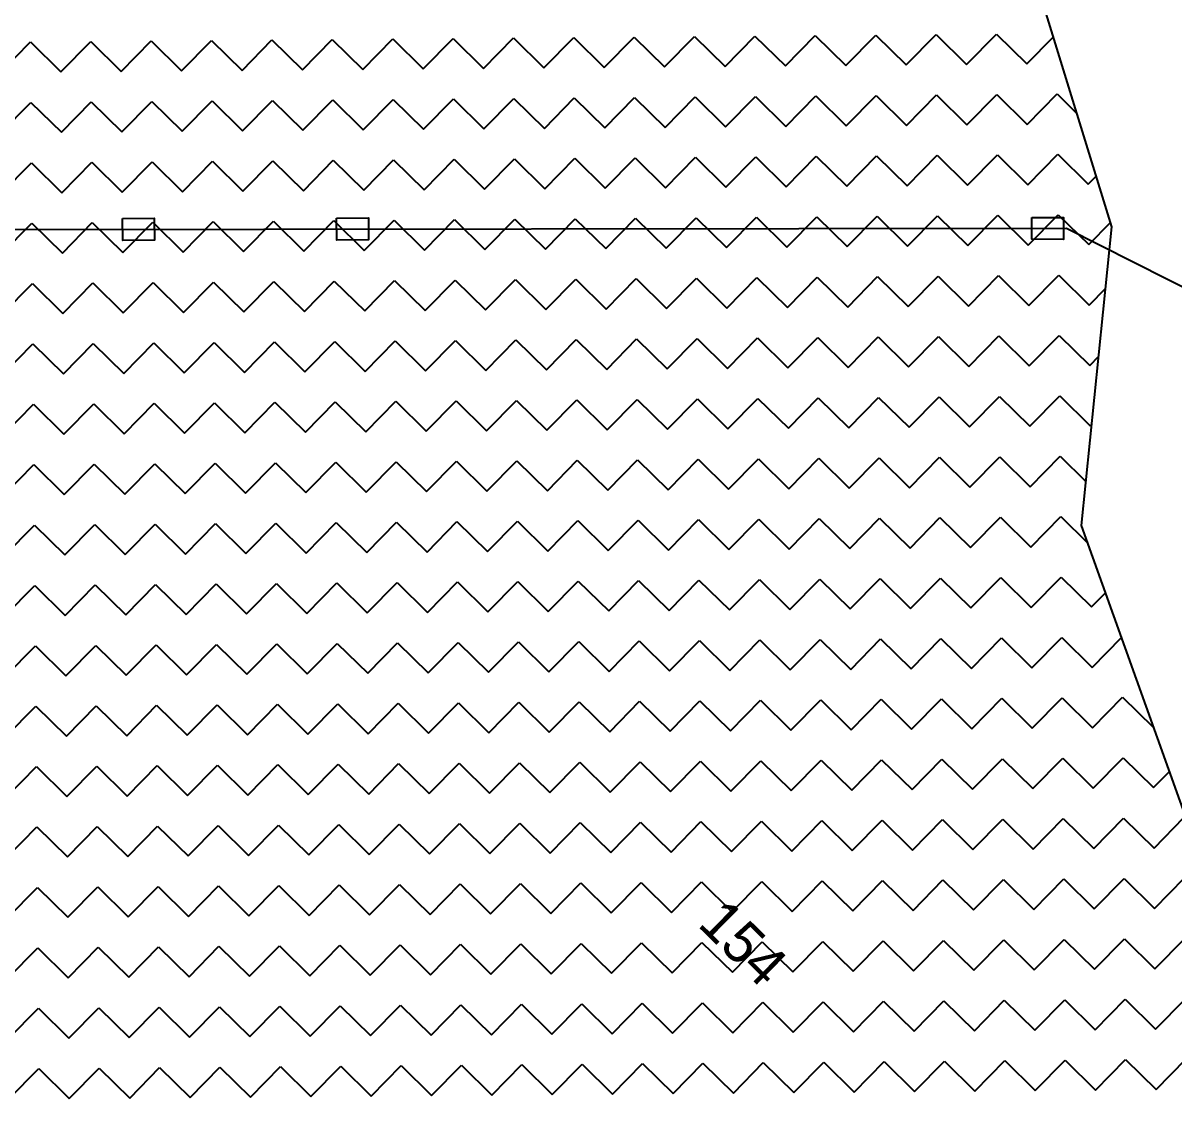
# Model space of a CAD drawing. Header units: metres. Extents: x 342804 to 346854, y 1762918 to 1765966.
# Drawn here: x 344052.9 to 344305.1, y 1764501 to 1764740.3 of the extents above; entities that cross this region are included whole.
import ezdxf

# ---------------------------------------------------------------- set-up
doc = ezdxf.new("R2010")
doc.units = ezdxf.units.M
doc.header["$MEASUREMENT"] = 0
for name, color, linetype in [('POLY_HATCH', 12, 'Continuous'), ('POLY_PARCEL', 6, 'Continuous'), ('TEXT_PARCEL', 7, 'Continuous')]:
    doc.layers.add(name, color=color, linetype=linetype)
doc.styles.add('TEXT_MAP', font='')
doc.styles.get('TEXT_MAP').set_extended_font_data('Kruti Dev 050')

msp = doc.modelspace()

# ---------------------------------------------------------------- linework, layer by layer
for points in [[(344074.71, 1764697.42), (344081.66, 1764697.49), (344081.71, 1764692.69), (344074.77, 1764692.61)], [(344121.62, 1764697.47), (344128.57, 1764697.54), (344128.62, 1764692.74), (344121.68, 1764692.66)], [(344273.94, 1764697.68), (344280.89, 1764697.66), (344280.88, 1764692.86), (344273.93, 1764692.88)]]:
    msp.add_lwpolyline(points, close=True)
at = {"layer": 'POLY_HATCH'}
for p, q in [((344291.52, 1764695.64), (344237.27, 1764871.44)), ((344284.83, 1764630.19), (344291.52, 1764695.64)), ((344344.45, 1764463.51), (344284.83, 1764630.19))]:
    msp.add_line(p, q, dxfattribs=at)
at = {"layer": 'POLY_HATCH', "linetype": 'Continuous'}
for p, q in [((344153.8, 1764730.31), (344160.36, 1764736.98)), ((344160.36, 1764736.98), (344167.03, 1764730.41)), ((344167.03, 1764730.41), (344173.59, 1764737.08)), ((344173.59, 1764737.08), (344180.26, 1764730.52)), ((344180.26, 1764730.52), (344186.82, 1764737.19)), ((344186.82, 1764737.19), (344193.49, 1764730.63)), ((344193.49, 1764730.63), (344200.05, 1764737.3)), ((344200.05, 1764737.3), (344206.72, 1764730.74)), ((344206.72, 1764730.74), (344213.28, 1764737.41)), ((344213.28, 1764737.41), (344219.95, 1764730.85)), ((344219.95, 1764730.85), (344226.51, 1764737.52)), ((344226.51, 1764737.52), (344233.18, 1764730.96)), ((344233.18, 1764730.96), (344239.74, 1764737.63)), ((344239.74, 1764737.63), (344246.41, 1764731.07)), ((344246.41, 1764731.07), (344252.97, 1764737.73)), ((344252.97, 1764737.73), (344259.64, 1764731.17)), ((344259.64, 1764731.17), (344266.2, 1764737.84)), ((344266.2, 1764737.84), (344272.87, 1764731.28)), ((344272.87, 1764731.28), (344278.69, 1764737.2)), ((344047.95, 1764729.44), (344054.52, 1764736.11)), ((344054.52, 1764736.11), (344061.18, 1764729.55)), ((344061.18, 1764729.55), (344067.75, 1764736.22)), ((344067.75, 1764736.22), (344074.41, 1764729.65)), ((344074.41, 1764729.65), (344080.98, 1764736.32)), ((344080.98, 1764736.32), (344087.65, 1764729.76)), ((344087.65, 1764729.76), (344094.21, 1764736.43)), ((344094.21, 1764736.43), (344100.88, 1764729.87)), ((344100.88, 1764729.87), (344107.44, 1764736.54)), ((344107.44, 1764736.54), (344114.11, 1764729.98)), ((344114.11, 1764729.98), (344120.67, 1764736.65)), ((344120.67, 1764736.65), (344127.34, 1764730.09)), ((344127.34, 1764730.09), (344133.9, 1764736.76)), ((344133.9, 1764736.76), (344140.57, 1764730.2)), ((344140.57, 1764730.2), (344147.13, 1764736.87)), ((344147.13, 1764736.87), (344153.8, 1764730.31)), ((344220.05, 1764717.62), (344226.62, 1764724.29)), ((344226.62, 1764724.29), (344233.28, 1764717.73)), ((344233.28, 1764717.73), (344239.85, 1764724.4)), ((344239.85, 1764724.4), (344246.51, 1764717.84)), ((344246.51, 1764717.84), (344253.08, 1764724.5)), ((344253.08, 1764724.5), (344259.74, 1764717.94)), ((344259.74, 1764717.94), (344266.31, 1764724.61)), ((344266.31, 1764724.61), (344272.97, 1764718.05)), ((344272.97, 1764718.05), (344279.54, 1764724.72)), ((344279.54, 1764724.72), (344283.85, 1764720.47)), ((344048.06, 1764716.21), (344054.62, 1764722.88)), ((344054.62, 1764722.88), (344061.29, 1764716.32)), ((344061.29, 1764716.32), (344067.85, 1764722.99)), ((344067.85, 1764722.99), (344074.52, 1764716.42)), ((344074.52, 1764716.42), (344081.08, 1764723.09)), ((344081.08, 1764723.09), (344087.75, 1764716.53)), ((344087.75, 1764716.53), (344094.31, 1764723.2)), ((344094.31, 1764723.2), (344100.98, 1764716.64)), ((344100.98, 1764716.64), (344107.54, 1764723.31)), ((344107.54, 1764723.31), (344114.21, 1764716.75)), ((344114.21, 1764716.75), (344120.77, 1764723.42)), ((344120.77, 1764723.42), (344127.44, 1764716.86)), ((344127.44, 1764716.86), (344134, 1764723.53)), ((344134, 1764723.53), (344140.67, 1764716.97)), ((344140.67, 1764716.97), (344147.23, 1764723.64)), ((344147.23, 1764723.64), (344153.9, 1764717.08)), ((344153.9, 1764717.08), (344160.46, 1764723.74)), ((344160.46, 1764723.74), (344167.13, 1764717.18)), ((344167.13, 1764717.18), (344173.69, 1764723.85)), ((344173.69, 1764723.85), (344180.36, 1764717.29)), ((344180.36, 1764717.29), (344186.92, 1764723.96)), ((344186.92, 1764723.96), (344193.59, 1764717.4)), ((344193.59, 1764717.4), (344200.15, 1764724.07)), ((344200.15, 1764724.07), (344206.82, 1764717.51)), ((344206.82, 1764717.51), (344213.38, 1764724.18)), ((344213.38, 1764724.18), (344220.05, 1764717.62)), ((344048.17, 1764702.98), (344054.73, 1764709.65)), ((344054.73, 1764709.65), (344061.4, 1764703.09)), ((344061.4, 1764703.09), (344067.96, 1764709.76)), ((344067.96, 1764709.76), (344074.63, 1764703.19)), ((344074.63, 1764703.19), (344081.19, 1764709.86)), ((344081.19, 1764709.86), (344087.86, 1764703.3)), ((344087.86, 1764703.3), (344094.42, 1764709.97)), ((344094.42, 1764709.97), (344101.09, 1764703.41)), ((344101.09, 1764703.41), (344107.65, 1764710.08)), ((344107.65, 1764710.08), (344114.32, 1764703.52)), ((344114.32, 1764703.52), (344120.88, 1764710.19)), ((344120.88, 1764710.19), (344127.55, 1764703.63)), ((344127.55, 1764703.63), (344134.11, 1764710.3)), ((344134.11, 1764710.3), (344140.78, 1764703.74)), ((344140.78, 1764703.74), (344147.34, 1764710.41)), ((344147.34, 1764710.41), (344154.01, 1764703.85)), ((344154.01, 1764703.85), (344160.57, 1764710.51)), ((344160.57, 1764710.51), (344167.24, 1764703.95)), ((344167.24, 1764703.95), (344173.8, 1764710.62)), ((344173.8, 1764710.62), (344180.47, 1764704.06)), ((344180.47, 1764704.06), (344187.03, 1764710.73)), ((344187.03, 1764710.73), (344193.7, 1764704.17)), ((344193.7, 1764704.17), (344200.26, 1764710.84)), ((344200.26, 1764710.84), (344206.93, 1764704.28)), ((344206.93, 1764704.28), (344213.49, 1764710.95)), ((344213.49, 1764710.95), (344220.16, 1764704.39)), ((344220.16, 1764704.39), (344226.72, 1764711.06)), ((344226.72, 1764711.06), (344233.39, 1764704.5)), ((344233.39, 1764704.5), (344239.95, 1764711.17)), ((344239.95, 1764711.17), (344246.62, 1764704.61)), ((344246.62, 1764704.61), (344253.18, 1764711.27)), ((344253.18, 1764711.27), (344259.85, 1764704.71)), ((344259.85, 1764704.71), (344266.41, 1764711.38)), ((344266.41, 1764711.38), (344273.08, 1764704.82)), ((344273.08, 1764704.82), (344279.64, 1764711.49)), ((344279.64, 1764711.49), (344286.31, 1764704.93)), ((344286.31, 1764704.93), (344288.09, 1764706.74)), ((344061.51, 1764689.86), (344068.07, 1764696.53)), ((344068.07, 1764696.53), (344074.74, 1764689.96)), ((344074.74, 1764689.96), (344081.3, 1764696.63)), ((344081.3, 1764696.63), (344087.97, 1764690.07)), ((344087.97, 1764690.07), (344094.53, 1764696.74)), ((344094.53, 1764696.74), (344101.2, 1764690.18)), ((344101.2, 1764690.18), (344107.76, 1764696.85)), ((344107.76, 1764696.85), (344114.43, 1764690.29)), ((344114.43, 1764690.29), (344120.99, 1764696.96)), ((344120.99, 1764696.96), (344127.66, 1764690.4)), ((344127.66, 1764690.4), (344134.22, 1764697.07)), ((344134.22, 1764697.07), (344140.89, 1764690.51)), ((344140.89, 1764690.51), (344147.45, 1764697.18)), ((344147.45, 1764697.18), (344154.12, 1764690.62)), ((344154.12, 1764690.62), (344160.68, 1764697.28)), ((344160.68, 1764697.28), (344167.35, 1764690.72)), ((344167.35, 1764690.72), (344173.91, 1764697.39)), ((344173.91, 1764697.39), (344180.58, 1764690.83)), ((344180.58, 1764690.83), (344187.14, 1764697.5)), ((344187.14, 1764697.5), (344193.81, 1764690.94)), ((344193.81, 1764690.94), (344200.37, 1764697.61)), ((344200.37, 1764697.61), (344207.04, 1764691.05)), ((344207.04, 1764691.05), (344213.6, 1764697.72)), ((344213.6, 1764697.72), (344220.27, 1764691.16)), ((344220.27, 1764691.16), (344226.83, 1764697.83)), ((344226.83, 1764697.83), (344233.5, 1764691.27)), ((344233.5, 1764691.27), (344240.06, 1764697.94)), ((344240.06, 1764697.94), (344246.73, 1764691.38)), ((344246.73, 1764691.38), (344253.29, 1764698.04)), ((344253.29, 1764698.04), (344259.96, 1764691.48)), ((344259.96, 1764691.48), (344266.52, 1764698.15)), ((344266.52, 1764698.15), (344273.19, 1764691.59)), ((344273.19, 1764691.59), (344279.75, 1764698.26)), ((344279.75, 1764698.26), (344286.42, 1764691.7)), ((344286.42, 1764691.7), (344291.22, 1764696.58)), ((344048.28, 1764689.75), (344054.84, 1764696.42)), ((344054.84, 1764696.42), (344061.51, 1764689.86)), ((344141, 1764677.28), (344147.56, 1764683.95)), ((344147.56, 1764683.95), (344154.23, 1764677.39)), ((344154.23, 1764677.39), (344160.79, 1764684.05)), ((344160.79, 1764684.05), (344167.46, 1764677.49)), ((344167.46, 1764677.49), (344174.02, 1764684.16)), ((344174.02, 1764684.16), (344180.69, 1764677.6)), ((344180.69, 1764677.6), (344187.25, 1764684.27)), ((344187.25, 1764684.27), (344193.92, 1764677.71)), ((344193.92, 1764677.71), (344200.48, 1764684.38)), ((344200.48, 1764684.38), (344207.15, 1764677.82)), ((344207.15, 1764677.82), (344213.71, 1764684.49)), ((344213.71, 1764684.49), (344220.38, 1764677.93)), ((344220.38, 1764677.93), (344226.94, 1764684.6)), ((344226.94, 1764684.6), (344233.61, 1764678.04)), ((344233.61, 1764678.04), (344240.17, 1764684.71)), ((344240.17, 1764684.71), (344246.84, 1764678.15)), ((344246.84, 1764678.15), (344253.4, 1764684.81)), ((344253.4, 1764684.81), (344260.07, 1764678.25)), ((344260.07, 1764678.25), (344266.63, 1764684.92)), ((344266.63, 1764684.92), (344273.3, 1764678.36)), ((344273.3, 1764678.36), (344279.86, 1764685.03)), ((344279.86, 1764685.03), (344286.53, 1764678.47)), ((344048.39, 1764676.52), (344054.95, 1764683.19)), ((344054.95, 1764683.19), (344061.62, 1764676.63)), ((344061.62, 1764676.63), (344068.18, 1764683.3)), ((344068.18, 1764683.3), (344074.85, 1764676.73)), ((344074.85, 1764676.73), (344081.41, 1764683.4)), ((344081.41, 1764683.4), (344088.08, 1764676.84)), ((344088.08, 1764676.84), (344094.64, 1764683.51)), ((344094.64, 1764683.51), (344101.31, 1764676.95)), ((344101.31, 1764676.95), (344107.87, 1764683.62)), ((344107.87, 1764683.62), (344114.54, 1764677.06)), ((344114.54, 1764677.06), (344121.1, 1764683.73)), ((344121.1, 1764683.73), (344127.77, 1764677.17)), ((344127.77, 1764677.17), (344134.33, 1764683.84)), ((344134.33, 1764683.84), (344141, 1764677.28)), ((344286.53, 1764678.47), (344290.14, 1764682.14)), ((344220.49, 1764664.7), (344227.05, 1764671.37)), ((344227.05, 1764671.37), (344233.72, 1764664.81)), ((344233.72, 1764664.81), (344240.28, 1764671.48)), ((344240.28, 1764671.48), (344246.95, 1764664.92)), ((344246.95, 1764664.92), (344253.51, 1764671.58)), ((344253.51, 1764671.58), (344260.18, 1764665.02)), ((344260.18, 1764665.02), (344266.74, 1764671.69)), ((344266.74, 1764671.69), (344273.41, 1764665.13)), ((344273.41, 1764665.13), (344279.97, 1764671.8)), ((344279.97, 1764671.8), (344286.64, 1764665.24)), ((344048.5, 1764663.29), (344055.06, 1764669.96)), ((344055.06, 1764669.96), (344061.73, 1764663.4)), ((344061.73, 1764663.4), (344068.29, 1764670.06)), ((344068.29, 1764670.06), (344074.96, 1764663.5)), ((344074.96, 1764663.5), (344081.52, 1764670.17)), ((344081.52, 1764670.17), (344088.19, 1764663.61)), ((344088.19, 1764663.61), (344094.75, 1764670.28)), ((344094.75, 1764670.28), (344101.42, 1764663.72)), ((344101.42, 1764663.72), (344107.98, 1764670.39)), ((344107.98, 1764670.39), (344114.65, 1764663.83)), ((344114.65, 1764663.83), (344121.21, 1764670.5)), ((344121.21, 1764670.5), (344127.88, 1764663.94)), ((344127.88, 1764663.94), (344134.44, 1764670.61)), ((344134.44, 1764670.61), (344141.11, 1764664.05)), ((344141.11, 1764664.05), (344147.67, 1764670.72)), ((344147.67, 1764670.72), (344154.34, 1764664.16)), ((344154.34, 1764664.16), (344160.9, 1764670.82)), ((344160.9, 1764670.82), (344167.57, 1764664.26)), ((344167.57, 1764664.26), (344174.13, 1764670.93)), ((344174.13, 1764670.93), (344180.8, 1764664.37)), ((344180.8, 1764664.37), (344187.36, 1764671.04)), ((344187.36, 1764671.04), (344194.03, 1764664.48)), ((344194.03, 1764664.48), (344200.59, 1764671.15)), ((344200.59, 1764671.15), (344207.26, 1764664.59)), ((344207.26, 1764664.59), (344213.82, 1764671.26)), ((344213.82, 1764671.26), (344220.49, 1764664.7)), ((344286.64, 1764665.24), (344288.62, 1764667.25)), ((344048.61, 1764650.06), (344055.17, 1764656.73)), ((344055.17, 1764656.73), (344061.84, 1764650.17)), ((344061.84, 1764650.17), (344068.4, 1764656.83)), ((344068.4, 1764656.83), (344075.07, 1764650.27)), ((344075.07, 1764650.27), (344081.63, 1764656.94)), ((344081.63, 1764656.94), (344088.3, 1764650.38)), ((344088.3, 1764650.38), (344094.86, 1764657.05)), ((344094.86, 1764657.05), (344101.53, 1764650.49)), ((344101.53, 1764650.49), (344108.09, 1764657.16)), ((344108.09, 1764657.16), (344114.76, 1764650.6)), ((344114.76, 1764650.6), (344121.32, 1764657.27)), ((344121.32, 1764657.27), (344127.99, 1764650.71)), ((344127.99, 1764650.71), (344134.55, 1764657.38)), ((344134.55, 1764657.38), (344141.22, 1764650.82)), ((344141.22, 1764650.82), (344147.78, 1764657.49)), ((344147.78, 1764657.49), (344154.45, 1764650.93)), ((344154.45, 1764650.93), (344161.01, 1764657.59)), ((344161.01, 1764657.59), (344167.68, 1764651.03)), ((344167.68, 1764651.03), (344174.24, 1764657.7)), ((344174.24, 1764657.7), (344180.91, 1764651.14)), ((344180.91, 1764651.14), (344187.47, 1764657.81)), ((344187.47, 1764657.81), (344194.14, 1764651.25)), ((344194.14, 1764651.25), (344200.7, 1764657.92)), ((344200.7, 1764657.92), (344207.37, 1764651.36)), ((344207.37, 1764651.36), (344213.93, 1764658.03)), ((344213.93, 1764658.03), (344220.6, 1764651.47)), ((344220.6, 1764651.47), (344227.16, 1764658.14)), ((344227.16, 1764658.14), (344233.83, 1764651.58)), ((344233.83, 1764651.58), (344240.39, 1764658.25)), ((344240.39, 1764658.25), (344247.06, 1764651.69)), ((344247.06, 1764651.69), (344253.62, 1764658.35)), ((344253.62, 1764658.35), (344260.29, 1764651.79)), ((344260.29, 1764651.79), (344266.85, 1764658.46)), ((344266.85, 1764658.46), (344273.52, 1764651.9)), ((344273.52, 1764651.9), (344280.08, 1764658.57)), ((344280.08, 1764658.57), (344286.75, 1764652.01)), ((344286.75, 1764652.01), (344287.1, 1764652.37)), ((344061.94, 1764636.94), (344068.51, 1764643.6)), ((344068.51, 1764643.6), (344075.17, 1764637.04)), ((344075.17, 1764637.04), (344081.74, 1764643.71)), ((344081.74, 1764643.71), (344088.4, 1764637.15)), ((344088.4, 1764637.15), (344094.97, 1764643.82)), ((344094.97, 1764643.82), (344101.63, 1764637.26)), ((344101.63, 1764637.26), (344108.2, 1764643.93)), ((344108.2, 1764643.93), (344114.86, 1764637.37)), ((344114.86, 1764637.37), (344121.43, 1764644.04)), ((344121.43, 1764644.04), (344128.09, 1764637.48)), ((344128.09, 1764637.48), (344134.66, 1764644.15)), ((344134.66, 1764644.15), (344141.33, 1764637.59)), ((344141.33, 1764637.59), (344147.89, 1764644.26)), ((344147.89, 1764644.26), (344154.56, 1764637.7)), ((344154.56, 1764637.7), (344161.12, 1764644.36)), ((344161.12, 1764644.36), (344167.79, 1764637.8)), ((344167.79, 1764637.8), (344174.35, 1764644.47)), ((344174.35, 1764644.47), (344181.02, 1764637.91)), ((344181.02, 1764637.91), (344187.58, 1764644.58)), ((344187.58, 1764644.58), (344194.25, 1764638.02)), ((344194.25, 1764638.02), (344200.81, 1764644.69)), ((344200.81, 1764644.69), (344207.48, 1764638.13)), ((344207.48, 1764638.13), (344214.04, 1764644.8)), ((344214.04, 1764644.8), (344220.71, 1764638.24)), ((344220.71, 1764638.24), (344227.27, 1764644.91)), ((344227.27, 1764644.91), (344233.94, 1764638.35)), ((344233.94, 1764638.35), (344240.5, 1764645.02)), ((344240.5, 1764645.02), (344247.17, 1764638.46)), ((344247.17, 1764638.46), (344253.73, 1764645.12)), ((344253.73, 1764645.12), (344260.4, 1764638.56)), ((344260.4, 1764638.56), (344266.96, 1764645.23)), ((344266.96, 1764645.23), (344273.63, 1764638.67)), ((344273.63, 1764638.67), (344280.19, 1764645.34)), ((344280.19, 1764645.34), (344285.81, 1764639.81)), ((344048.71, 1764636.83), (344055.28, 1764643.5)), ((344055.28, 1764643.5), (344061.94, 1764636.94)), ((344141.43, 1764624.36), (344147.99, 1764631.03)), ((344147.99, 1764631.03), (344154.66, 1764624.47)), ((344154.66, 1764624.47), (344161.22, 1764631.13)), ((344161.22, 1764631.13), (344167.89, 1764624.57)), ((344167.89, 1764624.57), (344174.45, 1764631.24)), ((344174.45, 1764631.24), (344181.12, 1764624.68)), ((344181.12, 1764624.68), (344187.68, 1764631.35)), ((344187.68, 1764631.35), (344194.35, 1764624.79)), ((344194.35, 1764624.79), (344200.91, 1764631.46)), ((344200.91, 1764631.46), (344207.58, 1764624.9)), ((344207.58, 1764624.9), (344214.14, 1764631.57)), ((344214.14, 1764631.57), (344220.81, 1764625.01)), ((344220.81, 1764625.01), (344227.37, 1764631.68)), ((344227.37, 1764631.68), (344234.04, 1764625.12)), ((344234.04, 1764625.12), (344240.6, 1764631.79)), ((344240.6, 1764631.79), (344247.27, 1764625.22)), ((344247.27, 1764625.22), (344253.83, 1764631.89)), ((344253.83, 1764631.89), (344260.5, 1764625.33)), ((344260.5, 1764625.33), (344267.06, 1764632)), ((344267.06, 1764632), (344273.73, 1764625.44)), ((344273.73, 1764625.44), (344280.3, 1764632.11)), ((344280.3, 1764632.11), (344286.24, 1764626.27)), ((344048.82, 1764623.6), (344055.38, 1764630.27)), ((344055.38, 1764630.27), (344062.05, 1764623.71)), ((344062.05, 1764623.71), (344068.61, 1764630.37)), ((344068.61, 1764630.37), (344075.28, 1764623.81)), ((344075.28, 1764623.81), (344081.84, 1764630.48)), ((344081.84, 1764630.48), (344088.51, 1764623.92)), ((344088.51, 1764623.92), (344095.07, 1764630.59)), ((344095.07, 1764630.59), (344101.74, 1764624.03)), ((344101.74, 1764624.03), (344108.3, 1764630.7)), ((344108.3, 1764630.7), (344114.97, 1764624.14)), ((344114.97, 1764624.14), (344121.53, 1764630.81)), ((344121.53, 1764630.81), (344128.2, 1764624.25)), ((344128.2, 1764624.25), (344134.76, 1764630.92)), ((344134.76, 1764630.92), (344141.43, 1764624.36)), ((344207.69, 1764611.67), (344214.25, 1764618.34)), ((344214.25, 1764618.34), (344220.92, 1764611.78)), ((344220.92, 1764611.78), (344227.48, 1764618.45)), ((344227.48, 1764618.45), (344234.15, 1764611.89)), ((344234.15, 1764611.89), (344240.71, 1764618.56)), ((344240.71, 1764618.56), (344247.38, 1764611.99)), ((344247.38, 1764611.99), (344253.94, 1764618.66)), ((344253.94, 1764618.66), (344260.61, 1764612.1)), ((344260.61, 1764612.1), (344267.17, 1764618.77)), ((344267.17, 1764618.77), (344273.84, 1764612.21)), ((344273.84, 1764612.21), (344280.4, 1764618.88)), ((344280.4, 1764618.88), (344287.07, 1764612.32)), ((344048.93, 1764610.37), (344055.49, 1764617.04)), ((344055.49, 1764617.04), (344062.16, 1764610.48)), ((344062.16, 1764610.48), (344068.72, 1764617.14)), ((344068.72, 1764617.14), (344075.39, 1764610.58)), ((344075.39, 1764610.58), (344081.95, 1764617.25)), ((344081.95, 1764617.25), (344088.62, 1764610.69)), ((344088.62, 1764610.69), (344095.18, 1764617.36)), ((344095.18, 1764617.36), (344101.85, 1764610.8)), ((344101.85, 1764610.8), (344108.41, 1764617.47)), ((344108.41, 1764617.47), (344115.08, 1764610.91)), ((344115.08, 1764610.91), (344121.64, 1764617.58)), ((344121.64, 1764617.58), (344128.31, 1764611.02)), ((344128.31, 1764611.02), (344134.87, 1764617.69)), ((344134.87, 1764617.69), (344141.54, 1764611.13)), ((344141.54, 1764611.13), (344148.1, 1764617.8)), ((344148.1, 1764617.8), (344154.77, 1764611.24)), ((344154.77, 1764611.24), (344161.33, 1764617.9)), ((344161.33, 1764617.9), (344168, 1764611.34)), ((344168, 1764611.34), (344174.56, 1764618.01)), ((344174.56, 1764618.01), (344181.23, 1764611.45)), ((344181.23, 1764611.45), (344187.79, 1764618.12)), ((344187.79, 1764618.12), (344194.46, 1764611.56)), ((344194.46, 1764611.56), (344201.02, 1764618.23)), ((344201.02, 1764618.23), (344207.69, 1764611.67)), ((344287.07, 1764612.32), (344290.12, 1764615.41)), ((344049.04, 1764597.14), (344055.6, 1764603.81)), ((344055.6, 1764603.81), (344062.27, 1764597.25)), ((344062.27, 1764597.25), (344068.83, 1764603.91)), ((344068.83, 1764603.91), (344075.5, 1764597.35)), ((344075.5, 1764597.35), (344082.06, 1764604.02)), ((344082.06, 1764604.02), (344088.73, 1764597.46)), ((344088.73, 1764597.46), (344095.29, 1764604.13)), ((344095.29, 1764604.13), (344101.96, 1764597.57)), ((344101.96, 1764597.57), (344108.52, 1764604.24)), ((344108.52, 1764604.24), (344115.19, 1764597.68)), ((344115.19, 1764597.68), (344121.75, 1764604.35)), ((344121.75, 1764604.35), (344128.42, 1764597.79)), ((344128.42, 1764597.79), (344134.98, 1764604.46)), ((344134.98, 1764604.46), (344141.65, 1764597.9)), ((344141.65, 1764597.9), (344148.21, 1764604.57)), ((344148.21, 1764604.57), (344154.88, 1764598.01)), ((344154.88, 1764598.01), (344161.44, 1764604.67)), ((344161.44, 1764604.67), (344168.11, 1764598.11)), ((344168.11, 1764598.11), (344174.67, 1764604.78)), ((344174.67, 1764604.78), (344181.34, 1764598.22)), ((344181.34, 1764598.22), (344187.9, 1764604.89)), ((344187.9, 1764604.89), (344194.57, 1764598.33)), ((344194.57, 1764598.33), (344201.13, 1764605)), ((344201.13, 1764605), (344207.8, 1764598.44)), ((344207.8, 1764598.44), (344214.36, 1764605.11)), ((344214.36, 1764605.11), (344221.03, 1764598.55)), ((344221.03, 1764598.55), (344227.59, 1764605.22)), ((344227.59, 1764605.22), (344234.26, 1764598.66)), ((344234.26, 1764598.66), (344240.82, 1764605.33)), ((344240.82, 1764605.33), (344247.49, 1764598.76)), ((344247.49, 1764598.76), (344254.05, 1764605.43)), ((344254.05, 1764605.43), (344260.72, 1764598.87)), ((344260.72, 1764598.87), (344267.28, 1764605.54)), ((344267.28, 1764605.54), (344273.95, 1764598.98)), ((344273.95, 1764598.98), (344280.51, 1764605.65)), ((344280.51, 1764605.65), (344287.18, 1764599.09)), ((344287.18, 1764599.09), (344293.62, 1764605.63)), ((344062.38, 1764584.02), (344068.94, 1764590.68)), ((344068.94, 1764590.68), (344075.61, 1764584.12)), ((344075.61, 1764584.12), (344082.17, 1764590.79)), ((344082.17, 1764590.79), (344088.84, 1764584.23)), ((344088.84, 1764584.23), (344095.4, 1764590.9)), ((344095.4, 1764590.9), (344102.07, 1764584.34)), ((344102.07, 1764584.34), (344108.63, 1764591.01)), ((344108.63, 1764591.01), (344115.3, 1764584.45)), ((344115.3, 1764584.45), (344121.86, 1764591.12)), ((344121.86, 1764591.12), (344128.53, 1764584.56)), ((344128.53, 1764584.56), (344135.09, 1764591.23)), ((344135.09, 1764591.23), (344141.76, 1764584.67)), ((344141.76, 1764584.67), (344148.32, 1764591.34)), ((344148.32, 1764591.34), (344154.99, 1764584.77)), ((344154.99, 1764584.77), (344161.55, 1764591.44)), ((344161.55, 1764591.44), (344168.22, 1764584.88)), ((344168.22, 1764584.88), (344174.78, 1764591.55)), ((344174.78, 1764591.55), (344181.45, 1764584.99)), ((344181.45, 1764584.99), (344188.01, 1764591.66)), ((344188.01, 1764591.66), (344194.68, 1764585.1)), ((344194.68, 1764585.1), (344201.24, 1764591.77)), ((344201.24, 1764591.77), (344207.91, 1764585.21)), ((344207.91, 1764585.21), (344214.47, 1764591.88)), ((344214.47, 1764591.88), (344221.14, 1764585.32)), ((344221.14, 1764585.32), (344227.7, 1764591.99)), ((344227.7, 1764591.99), (344234.37, 1764585.43)), ((344234.37, 1764585.43), (344240.93, 1764592.1)), ((344240.93, 1764592.1), (344247.6, 1764585.53)), ((344247.6, 1764585.53), (344254.16, 1764592.2)), ((344254.16, 1764592.2), (344260.83, 1764585.64)), ((344260.83, 1764585.64), (344267.39, 1764592.31)), ((344267.39, 1764592.31), (344274.06, 1764585.75)), ((344274.06, 1764585.75), (344280.62, 1764592.42)), ((344280.62, 1764592.42), (344287.29, 1764585.86)), ((344287.29, 1764585.86), (344293.85, 1764592.53)), ((344293.85, 1764592.53), (344300.52, 1764585.97)), ((344049.15, 1764583.91), (344055.71, 1764590.58)), ((344055.71, 1764590.58), (344062.38, 1764584.02)), ((344300.52, 1764585.97), (344300.61, 1764586.06)), ((344128.64, 1764571.33), (344135.2, 1764578)), ((344135.2, 1764578), (344141.87, 1764571.44)), ((344141.87, 1764571.44), (344148.43, 1764578.11)), ((344148.43, 1764578.11), (344155.1, 1764571.54)), ((344155.1, 1764571.54), (344161.66, 1764578.21)), ((344161.66, 1764578.21), (344168.33, 1764571.65)), ((344168.33, 1764571.65), (344174.89, 1764578.32)), ((344174.89, 1764578.32), (344181.56, 1764571.76)), ((344181.56, 1764571.76), (344188.12, 1764578.43)), ((344188.12, 1764578.43), (344194.79, 1764571.87)), ((344194.79, 1764571.87), (344201.35, 1764578.54)), ((344201.35, 1764578.54), (344208.02, 1764571.98)), ((344208.02, 1764571.98), (344214.58, 1764578.65)), ((344214.58, 1764578.65), (344221.25, 1764572.09)), ((344221.25, 1764572.09), (344227.81, 1764578.76)), ((344227.81, 1764578.76), (344234.48, 1764572.2)), ((344234.48, 1764572.2), (344241.04, 1764578.87)), ((344241.04, 1764578.87), (344247.71, 1764572.3)), ((344247.71, 1764572.3), (344254.27, 1764578.97)), ((344254.27, 1764578.97), (344260.94, 1764572.41)), ((344260.94, 1764572.41), (344267.5, 1764579.08)), ((344267.5, 1764579.08), (344274.17, 1764572.52)), ((344274.17, 1764572.52), (344280.73, 1764579.19)), ((344280.73, 1764579.19), (344287.4, 1764572.63)), ((344287.4, 1764572.63), (344293.96, 1764579.3)), ((344293.96, 1764579.3), (344300.63, 1764572.74)), ((344049.26, 1764570.68), (344055.82, 1764577.35)), ((344055.82, 1764577.35), (344062.49, 1764570.79)), ((344062.49, 1764570.79), (344069.05, 1764577.45)), ((344069.05, 1764577.45), (344075.72, 1764570.89)), ((344075.72, 1764570.89), (344082.28, 1764577.56)), ((344082.28, 1764577.56), (344088.95, 1764571)), ((344088.95, 1764571), (344095.51, 1764577.67)), ((344095.51, 1764577.67), (344102.18, 1764571.11)), ((344102.18, 1764571.11), (344108.74, 1764577.78)), ((344108.74, 1764577.78), (344115.41, 1764571.22)), ((344115.41, 1764571.22), (344121.97, 1764577.89)), ((344121.97, 1764577.89), (344128.64, 1764571.33)), ((344300.63, 1764572.74), (344304.11, 1764576.28)), ((344208.13, 1764558.75), (344214.69, 1764565.42)), ((344214.69, 1764565.42), (344221.36, 1764558.86)), ((344221.36, 1764558.86), (344227.92, 1764565.53)), ((344227.92, 1764565.53), (344234.59, 1764558.97)), ((344234.59, 1764558.97), (344241.15, 1764565.64)), ((344241.15, 1764565.64), (344247.82, 1764559.07)), ((344247.82, 1764559.07), (344254.38, 1764565.74)), ((344254.38, 1764565.74), (344261.05, 1764559.18)), ((344261.05, 1764559.18), (344267.61, 1764565.85)), ((344267.61, 1764565.85), (344274.28, 1764559.29)), ((344274.28, 1764559.29), (344280.84, 1764565.96)), ((344280.84, 1764565.96), (344287.51, 1764559.4)), ((344287.51, 1764559.4), (344294.07, 1764566.07)), ((344294.07, 1764566.07), (344300.74, 1764559.51)), ((344300.74, 1764559.51), (344307.3, 1764566.18)), ((344049.37, 1764557.45), (344055.93, 1764564.12)), ((344055.93, 1764564.12), (344062.6, 1764557.56)), ((344062.6, 1764557.56), (344069.16, 1764564.22)), ((344069.16, 1764564.22), (344075.83, 1764557.66)), ((344075.83, 1764557.66), (344082.39, 1764564.33)), ((344082.39, 1764564.33), (344089.06, 1764557.77)), ((344089.06, 1764557.77), (344095.62, 1764564.44)), ((344095.62, 1764564.44), (344102.29, 1764557.88)), ((344102.29, 1764557.88), (344108.85, 1764564.55)), ((344108.85, 1764564.55), (344115.52, 1764557.99)), ((344115.52, 1764557.99), (344122.08, 1764564.66)), ((344122.08, 1764564.66), (344128.75, 1764558.1)), ((344128.75, 1764558.1), (344135.31, 1764564.77)), ((344135.31, 1764564.77), (344141.98, 1764558.21)), ((344141.98, 1764558.21), (344148.54, 1764564.88)), ((344148.54, 1764564.88), (344155.21, 1764558.31)), ((344155.21, 1764558.31), (344161.77, 1764564.98)), ((344161.77, 1764564.98), (344168.44, 1764558.42)), ((344168.44, 1764558.42), (344175, 1764565.09)), ((344175, 1764565.09), (344181.67, 1764558.53)), ((344181.67, 1764558.53), (344188.23, 1764565.2)), ((344188.23, 1764565.2), (344194.9, 1764558.64)), ((344194.9, 1764558.64), (344201.46, 1764565.31)), ((344201.46, 1764565.31), (344208.13, 1764558.75)), ((344287.62, 1764546.17), (344294.18, 1764552.84)), ((344294.18, 1764552.84), (344300.85, 1764546.28)), ((344300.85, 1764546.28), (344307.41, 1764552.95)), ((344049.47, 1764544.22), (344056.04, 1764550.89)), ((344056.04, 1764550.89), (344062.7, 1764544.33)), ((344062.7, 1764544.33), (344069.27, 1764550.99)), ((344069.27, 1764550.99), (344075.93, 1764544.43)), ((344075.93, 1764544.43), (344082.5, 1764551.1)), ((344082.5, 1764551.1), (344089.16, 1764544.54)), ((344089.16, 1764544.54), (344095.73, 1764551.21)), ((344095.73, 1764551.21), (344102.39, 1764544.65)), ((344102.39, 1764544.65), (344108.96, 1764551.32)), ((344108.96, 1764551.32), (344115.62, 1764544.76)), ((344115.62, 1764544.76), (344122.19, 1764551.43)), ((344122.19, 1764551.43), (344128.85, 1764544.87)), ((344128.85, 1764544.87), (344135.42, 1764551.54)), ((344135.42, 1764551.54), (344142.08, 1764544.98)), ((344142.08, 1764544.98), (344148.65, 1764551.65)), ((344148.65, 1764551.65), (344155.31, 1764545.08)), ((344155.31, 1764545.08), (344161.88, 1764551.75)), ((344161.88, 1764551.75), (344168.54, 1764545.19)), ((344168.54, 1764545.19), (344175.11, 1764551.86)), ((344175.11, 1764551.86), (344181.78, 1764545.3)), ((344181.78, 1764545.3), (344188.34, 1764551.97)), ((344188.34, 1764551.97), (344195.01, 1764545.41)), ((344195.01, 1764545.41), (344201.57, 1764552.08)), ((344201.57, 1764552.08), (344208.24, 1764545.52)), ((344208.24, 1764545.52), (344214.8, 1764552.19)), ((344214.8, 1764552.19), (344221.47, 1764545.63)), ((344221.47, 1764545.63), (344228.03, 1764552.3)), ((344228.03, 1764552.3), (344234.7, 1764545.74)), ((344234.7, 1764545.74), (344241.26, 1764552.41)), ((344241.26, 1764552.41), (344247.93, 1764545.84)), ((344247.93, 1764545.84), (344254.49, 1764552.51)), ((344254.49, 1764552.51), (344261.16, 1764545.95)), ((344261.16, 1764545.95), (344267.72, 1764552.62)), ((344267.72, 1764552.62), (344274.39, 1764546.06)), ((344274.39, 1764546.06), (344280.95, 1764552.73)), ((344280.95, 1764552.73), (344287.62, 1764546.17)), ((344049.58, 1764530.99), (344056.14, 1764537.66)), ((344056.14, 1764537.66), (344062.81, 1764531.09)), ((344062.81, 1764531.09), (344069.37, 1764537.76)), ((344069.37, 1764537.76), (344076.04, 1764531.2)), ((344076.04, 1764531.2), (344082.6, 1764537.87)), ((344082.6, 1764537.87), (344089.27, 1764531.31)), ((344089.27, 1764531.31), (344095.83, 1764537.98)), ((344095.83, 1764537.98), (344102.5, 1764531.42)), ((344102.5, 1764531.42), (344109.06, 1764538.09)), ((344109.06, 1764538.09), (344115.73, 1764531.53)), ((344115.73, 1764531.53), (344122.29, 1764538.2)), ((344122.29, 1764538.2), (344128.96, 1764531.64)), ((344128.96, 1764531.64), (344135.52, 1764538.31)), ((344135.52, 1764538.31), (344142.19, 1764531.75)), ((344142.19, 1764531.75), (344148.75, 1764538.42)), ((344148.75, 1764538.42), (344155.42, 1764531.85)), ((344155.42, 1764531.85), (344161.98, 1764538.52)), ((344161.98, 1764538.52), (344168.65, 1764531.96)), ((344168.65, 1764531.96), (344175.21, 1764538.63)), ((344175.21, 1764538.63), (344181.88, 1764532.07)), ((344181.88, 1764532.07), (344188.44, 1764538.74)), ((344188.44, 1764538.74), (344195.11, 1764532.18)), ((344195.11, 1764532.18), (344201.67, 1764538.85)), ((344201.67, 1764538.85), (344208.34, 1764532.29)), ((344208.34, 1764532.29), (344214.9, 1764538.96)), ((344214.9, 1764538.96), (344221.57, 1764532.4)), ((344221.57, 1764532.4), (344228.13, 1764539.07)), ((344228.13, 1764539.07), (344234.8, 1764532.51)), ((344234.8, 1764532.51), (344241.36, 1764539.18)), ((344241.36, 1764539.18), (344248.03, 1764532.61)), ((344248.03, 1764532.61), (344254.59, 1764539.28)), ((344254.59, 1764539.28), (344261.26, 1764532.72)), ((344261.26, 1764532.72), (344267.82, 1764539.39)), ((344267.82, 1764539.39), (344274.49, 1764532.83)), ((344274.49, 1764532.83), (344281.05, 1764539.5)), ((344281.05, 1764539.5), (344287.72, 1764532.94)), ((344287.72, 1764532.94), (344294.28, 1764539.61)), ((344294.28, 1764539.61), (344300.95, 1764533.05)), ((344300.95, 1764533.05), (344307.51, 1764539.72)), ((344129.07, 1764518.41), (344135.63, 1764525.08)), ((344135.63, 1764525.08), (344142.3, 1764518.52)), ((344142.3, 1764518.52), (344148.86, 1764525.19)), ((344148.86, 1764525.19), (344155.53, 1764518.62)), ((344155.53, 1764518.62), (344162.09, 1764525.29)), ((344162.09, 1764525.29), (344168.76, 1764518.73)), ((344168.76, 1764518.73), (344175.32, 1764525.4)), ((344175.32, 1764525.4), (344181.99, 1764518.84)), ((344181.99, 1764518.84), (344188.55, 1764525.51)), ((344188.55, 1764525.51), (344195.22, 1764518.95)), ((344195.22, 1764518.95), (344201.78, 1764525.62)), ((344201.78, 1764525.62), (344208.45, 1764519.06)), ((344208.45, 1764519.06), (344215.01, 1764525.73)), ((344215.01, 1764525.73), (344221.68, 1764519.17)), ((344221.68, 1764519.17), (344228.24, 1764525.84)), ((344228.24, 1764525.84), (344234.91, 1764519.28)), ((344234.91, 1764519.28), (344241.47, 1764525.95)), ((344241.47, 1764525.95), (344248.14, 1764519.38)), ((344248.14, 1764519.38), (344254.7, 1764526.05)), ((344254.7, 1764526.05), (344261.37, 1764519.49)), ((344261.37, 1764519.49), (344267.93, 1764526.16)), ((344267.93, 1764526.16), (344274.6, 1764519.6)), ((344274.6, 1764519.6), (344281.16, 1764526.27)), ((344281.16, 1764526.27), (344287.83, 1764519.71)), ((344287.83, 1764519.71), (344294.39, 1764526.38)), ((344294.39, 1764526.38), (344301.06, 1764519.82)), ((344301.06, 1764519.82), (344307.62, 1764526.49)), ((344049.69, 1764517.76), (344056.25, 1764524.43)), ((344056.25, 1764524.43), (344062.92, 1764517.86)), ((344062.92, 1764517.86), (344069.48, 1764524.53)), ((344069.48, 1764524.53), (344076.15, 1764517.97)), ((344076.15, 1764517.97), (344082.71, 1764524.64)), ((344082.71, 1764524.64), (344089.38, 1764518.08)), ((344089.38, 1764518.08), (344095.94, 1764524.75)), ((344095.94, 1764524.75), (344102.61, 1764518.19)), ((344102.61, 1764518.19), (344109.17, 1764524.86)), ((344109.17, 1764524.86), (344115.84, 1764518.3)), ((344115.84, 1764518.3), (344122.4, 1764524.97)), ((344122.4, 1764524.97), (344129.07, 1764518.41)), ((344208.56, 1764505.83), (344215.12, 1764512.5)), ((344215.12, 1764512.5), (344221.79, 1764505.94)), ((344221.79, 1764505.94), (344228.35, 1764512.61)), ((344228.35, 1764512.61), (344235.02, 1764506.05)), ((344235.02, 1764506.05), (344241.58, 1764512.72)), ((344241.58, 1764512.72), (344248.25, 1764506.15)), ((344248.25, 1764506.15), (344254.81, 1764512.82)), ((344254.81, 1764512.82), (344261.48, 1764506.26)), ((344261.48, 1764506.26), (344268.04, 1764512.93)), ((344268.04, 1764512.93), (344274.71, 1764506.37)), ((344274.71, 1764506.37), (344281.27, 1764513.04)), ((344281.27, 1764513.04), (344287.94, 1764506.48)), ((344287.94, 1764506.48), (344294.5, 1764513.15)), ((344294.5, 1764513.15), (344301.17, 1764506.59)), ((344301.17, 1764506.59), (344307.73, 1764513.26)), ((344049.8, 1764504.53), (344056.36, 1764511.2)), ((344056.36, 1764511.2), (344063.03, 1764504.63)), ((344063.03, 1764504.63), (344069.59, 1764511.3)), ((344069.59, 1764511.3), (344076.26, 1764504.74)), ((344076.26, 1764504.74), (344082.82, 1764511.41)), ((344082.82, 1764511.41), (344089.49, 1764504.85)), ((344089.49, 1764504.85), (344096.05, 1764511.52)), ((344096.05, 1764511.52), (344102.72, 1764504.96)), ((344102.72, 1764504.96), (344109.28, 1764511.63)), ((344109.28, 1764511.63), (344115.95, 1764505.07)), ((344115.95, 1764505.07), (344122.51, 1764511.74)), ((344122.51, 1764511.74), (344129.18, 1764505.18)), ((344129.18, 1764505.18), (344135.74, 1764511.85)), ((344135.74, 1764511.85), (344142.41, 1764505.29)), ((344142.41, 1764505.29), (344148.97, 1764511.96)), ((344148.97, 1764511.96), (344155.64, 1764505.39)), ((344155.64, 1764505.39), (344162.2, 1764512.06)), ((344162.2, 1764512.06), (344168.87, 1764505.5)), ((344168.87, 1764505.5), (344175.43, 1764512.17)), ((344175.43, 1764512.17), (344182.1, 1764505.61)), ((344182.1, 1764505.61), (344188.66, 1764512.28)), ((344188.66, 1764512.28), (344195.33, 1764505.72)), ((344195.33, 1764505.72), (344201.89, 1764512.39)), ((344201.89, 1764512.39), (344208.56, 1764505.83))]:
    msp.add_line(p, q, dxfattribs=at)
at = {"layer": 'POLY_PARCEL'}
for p, q in [((343978.49, 1764694.94), (344281.55, 1764695.28)), ((344281.55, 1764695.28), (344281.55, 1764695.28)), ((344281.55, 1764695.28), (344329.49, 1764671.14))]:
    msp.add_line(p, q, dxfattribs=at)

# ---------------------------------------------------------------- texts
at = {"layer": 'TEXT_PARCEL', "style": 'TEXT_MAP'}
msp.add_text('154', height=8.981, rotation=315.47, dxfattribs=at).set_placement((344200.48, 1764542.59))

doc.saveas('drawing.dxf')
